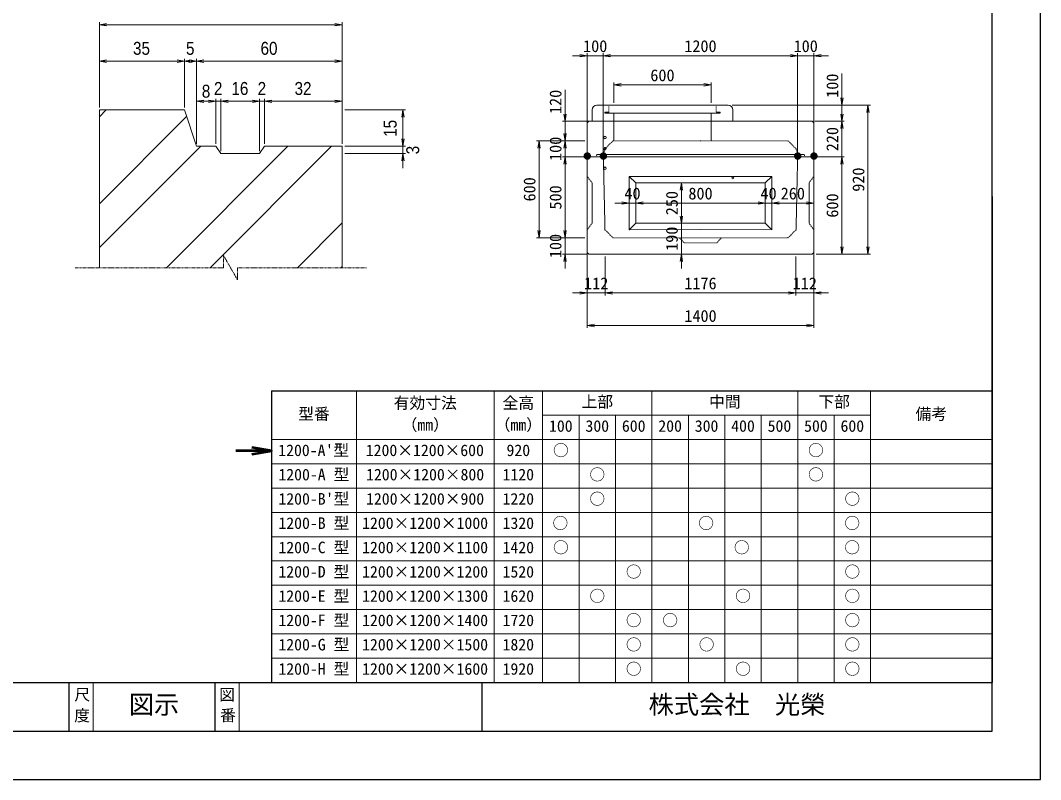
# Model space of a CAD drawing. Units: millimetres, scale not verified. Extents: x -210 to 210, y -148 to 148.
# Drawn here: x 0 to 210, y -148.5 to 7.8 of the extents above; entities that cross this region are included whole.
import ezdxf
from ezdxf.enums import TextEntityAlignment as Align

# ---------------------------------------------------------------- set-up
doc = ezdxf.new("R2010")
doc.units = ezdxf.units.MM
doc.header["$PDMODE"] = 32
doc.header["$PDSIZE"] = 0.5
doc.linetypes.add('USER1', pattern=[12.95, 6.35, -3.175, 0.25, -3.175])
doc.linetypes.add('USER2', pattern=[4.7625, 3.175, -1.5875])
doc.layers.add('0-0', color=7, linetype='Continuous')
for name, color, linetype, lineweight in [('0-1_0', 5, 'Continuous', 25), ('0-2_dims', 2, 'Continuous', 13), ('0-3_pen1実線', 4, 'Continuous', 13), ('0-4_pen2実線', 3, 'Continuous', 13), ('0-5_pen3実線', 7, 'Continuous', 18), ('0-6_pen4実線', 6, 'Continuous', 25), ('0-7_pen1一点', 4, 'USER1', 13), ('0-8_pen2破線', 3, 'USER2', 13), ('0-B_draw', 7, 'Continuous', 13)]:
    doc.layers.add(name, color=color, linetype=linetype, lineweight=lineweight)
doc.styles.add('ＭＳ ゴシック', font='')
doc.styles.add('ＭＳ Ｐゴシック', font='')
doc.styles.get('ＭＳ ゴシック').set_extended_font_data('MS Gothic')
doc.styles.get('ＭＳ Ｐゴシック').set_extended_font_data('MS PGothic')

# ---------------------------------------------------------------- blocks, each defined once
blk = doc.blocks.new('部分図 1')
at = {"layer": '0-1_0'}
blk.add_lwpolyline([(0, 0), (12600, 0), (12600, 8910), (0, 8910)], close=True, dxfattribs=at)
at = {"layer": '0-2_dims'}
for p, q in [((6787.5, 4150.99), (6787.5, 4676.54)), ((8287.5, 3925.99), (8287.5, 4676.54)), ((6787.5, 4661.54), (8287.5, 4661.54)), ((6787.5, 4150.99), (6787.5, 4451.54)), ((7312.5, 4436.54), (6787.5, 4436.54)), ((7312.5, 4150.99), (7312.5, 4451.54)), ((7312.5, 4150.99), (7312.5, 4451.54)), ((7312.5, 4436.54), (7387.5, 4436.54)), ((7387.5, 3925.99), (7387.5, 4451.54)), ((7387.5, 3925.99), (7387.5, 4451.54)), ((8287.5, 4436.54), (7387.5, 4436.54)), ((8287.5, 3925.99), (8287.5, 4451.54)), ((7387.5, 3925.99), (7387.5, 4203.77)), ((7507.5, 4188.77), (7387.5, 4188.77)), ((7507.5, 4188.77), (7417.5, 4188.77)), ((7507.5, 3925.99), (7507.5, 4203.77)), ((7507.5, 3925.99), (7507.5, 4203.77)), ((7507.5, 4188.77), (7537.5, 4188.77)), ((7537.5, 3880.99), (7537.5, 4203.77)), ((7537.5, 3880.99), (7537.5, 4203.77)), ((7537.5, 4188.77), (7777.5, 4188.77)), ((7537.5, 4188.77), (7627.5, 4188.77)), ((7777.5, 4188.77), (7687.5, 4188.77)), ((7777.5, 3880.99), (7777.5, 4203.77)), ((7777.5, 3880.99), (7777.5, 4203.77)), ((7777.5, 4188.77), (7807.5, 4188.77)), ((7807.5, 3925.99), (7807.5, 4203.77)), ((7807.5, 3925.99), (7807.5, 4203.77)), ((7807.5, 4188.77), (7897.5, 4188.77)), ((7807.5, 4188.77), (8287.5, 4188.77)), ((8287.5, 3925.99), (8287.5, 4203.77)), ((8302.5, 4135.99), (8677.59, 4135.99)), ((8662.59, 4135.99), (8662.59, 3910.99)), ((8662.59, 3910.99), (8662.59, 4000.99)), ((8302.5, 3910.99), (8677.59, 3910.99)), ((8302.5, 3910.99), (8677.59, 3910.99)), ((8662.59, 3910.99), (8662.59, 3865.99)), ((8302.5, 3865.99), (8677.59, 3865.99)), ((8662.59, 3865.99), (8662.59, 3775.99))]:
    blk.add_line(p, q, dxfattribs=at)
at = {"layer": '0-2_dims', "lineweight": 18}
for p, q in [((9799.9, 3864.1), (9799.9, 4485)), ((9899.6, 3864.1), (9899.6, 4485)), ((9899.6, 3864.1), (9899.6, 4485)), ((11099.68, 3860), (11099.68, 4485)), ((11099.68, 3860), (11099.68, 4485)), ((11200, 3857.84), (11200, 4485)), ((9799.9, 4470), (9709.9, 4470)), ((9799.9, 4470), (9899.6, 4470)), ((9899.6, 4470), (9989.6, 4470)), ((9899.6, 4470), (11099.68, 4470)), ((11099.68, 4470), (11009.68, 4470)), ((11099.68, 4470), (11200, 4470)), ((11200, 4470), (11290, 4470)), ((11373, 4165), (11373, 4360)), ((9965, 4180), (9965, 4305)), ((9965, 4290), (10565, 4290)), ((10565, 4180), (10565, 4305)), ((9663.5, 4065), (9663.5, 4260)), ((10695, 4165), (11388, 4165)), ((10695, 4165), (11549, 4165)), ((11373, 4165), (11373, 4065)), ((11534, 4165), (11534, 3245)), ((11373, 4065), (11373, 4155)), ((9825, 4065), (9648.5, 4065)), ((9663.5, 4065), (9663.5, 3945)), ((9663.5, 3945), (9663.5, 4035)), ((11205, 4065), (11388, 4065)), ((11205, 4065), (11388, 4065)), ((11373, 4065), (11373, 3975)), ((11373, 4065), (11373, 3845)), ((9755, 3945), (9488, 3945)), ((9503, 3945), (9503, 3345)), ((9785, 3945), (9648.5, 3945)), ((9785, 3945), (9648.5, 3945)), ((9663.5, 3945), (9663.5, 3855)), ((9663.5, 3945), (9663.5, 3845)), ((9785, 3845), (9648.5, 3845)), ((9785, 3845), (9648.5, 3845)), ((9663.5, 3845), (9663.5, 3755)), ((9663.5, 3845), (9663.5, 3345)), ((11215, 3845), (11388, 3845)), ((11215, 3845), (11388, 3845)), ((11373, 3845), (11373, 3755)), ((11373, 3845), (11373, 3245)), ((10382, 3685), (10382, 3435)), ((10390, 3685), (10397, 3685)), ((10060, 3560), (9970, 3560)), ((10060, 3560), (10060, 3575)), ((10060, 3560), (10100, 3560)), ((10100, 3560), (10100, 3575)), ((10100, 3560), (10100, 3575)), ((10100, 3560), (10190, 3560)), ((10100, 3560), (10900, 3560)), ((10900, 3560), (10810, 3560)), ((10900, 3560), (10900, 3575)), ((10900, 3560), (10900, 3575)), ((10900, 3560), (10940, 3560)), ((10940, 3560), (10940, 3575)), ((10940, 3560), (10940, 3575)), ((10940, 3560), (11030, 3560)), ((10940, 3560), (11200, 3560)), ((11200, 3560), (11200, 3575)), ((10382, 3435), (10382, 3525)), ((9663.5, 3345), (9663.5, 3435)), ((10382, 3435), (10382, 3245)), ((10390, 3435), (10397, 3435)), ((10390, 3435), (10397, 3435)), ((9785, 3345), (9488, 3345)), ((9785, 3345), (9648.5, 3345)), ((9785, 3345), (9648.5, 3345)), ((9663.5, 3345), (9663.5, 3245)), ((9800, 3278.3), (9800, 2990)), ((9795, 3245), (9648.5, 3245)), ((9663.5, 3245), (9663.5, 3155)), ((9911.9, 3230), (9911.9, 2990)), ((9911.9, 3230), (9911.9, 2990)), ((10364, 3245), (10397, 3245)), ((10382, 3245), (10382, 3155)), ((11088, 3230), (11088, 2990)), ((11088, 3230), (11088, 2990)), ((11200, 3258), (11200, 2990)), ((11215, 3245), (11388, 3245)), ((11225, 3245), (11549, 3245)), ((9800, 3171), (9800, 2789)), ((11200, 3171), (11200, 2789)), ((9800, 3005), (9710, 3005)), ((9800, 3005), (9911.9, 3005)), ((9911.9, 3005), (10001.9, 3005)), ((9911.9, 3005), (11088, 3005)), ((11088, 3005), (10998, 3005)), ((11088, 3005), (11200, 3005)), ((11200, 3005), (11290, 3005)), ((9800, 2804), (11200, 2804))]:
    blk.add_line(p, q, dxfattribs=at)
at = {"layer": '0-2_dims', "lineweight": 50}
blk.add_line((7850, 2030), (7630, 2030), dxfattribs=at)
at = {"layer": '0-2_dims'}
for points in [[(6832.5, 4669.04), (6787.5, 4661.54), (6832.5, 4654.04)], [(8242.5, 4654.04), (8287.5, 4661.54), (8242.5, 4669.04)], [(6832.5, 4444.04), (6787.5, 4436.54), (6832.5, 4429.04)], [(7267.5, 4429.04), (7312.5, 4436.54), (7267.5, 4444.04)], [(7357.5, 4444.04), (7312.5, 4436.54), (7357.5, 4429.04)], [(7342.5, 4429.04), (7387.5, 4436.54), (7342.5, 4444.04)], [(7432.5, 4444.04), (7387.5, 4436.54), (7432.5, 4429.04)], [(8242.5, 4429.04), (8287.5, 4436.54), (8242.5, 4444.04)], [(7432.5, 4196.27), (7387.5, 4188.77), (7432.5, 4181.27)], [(7462.5, 4181.27), (7507.5, 4188.77), (7462.5, 4196.27)], [(7462.5, 4181.27), (7507.5, 4188.77), (7462.5, 4196.27)], [(7582.5, 4196.27), (7537.5, 4188.77), (7582.5, 4181.27)], [(7582.5, 4196.27), (7537.5, 4188.77), (7582.5, 4181.27)], [(7732.5, 4181.27), (7777.5, 4188.77), (7732.5, 4196.27)], [(7732.5, 4181.27), (7777.5, 4188.77), (7732.5, 4196.27)], [(7852.5, 4196.27), (7807.5, 4188.77), (7852.5, 4181.27)], [(7852.5, 4196.27), (7807.5, 4188.77), (7852.5, 4181.27)], [(8242.5, 4181.27), (8287.5, 4188.77), (8242.5, 4196.27)], [(8670.09, 4090.99), (8662.59, 4135.99), (8655.09, 4090.99)], [(8655.09, 3955.99), (8662.59, 3910.99), (8670.09, 3955.99)], [(8655.09, 3955.99), (8662.59, 3910.99), (8670.09, 3955.99)], [(8670.09, 3820.99), (8662.59, 3865.99), (8655.09, 3820.99)]]:
    blk.add_lwpolyline(points, dxfattribs=at)
at = {"layer": '0-2_dims', "lineweight": 18}
for points in [[(9754.9, 4462.5), (9799.9, 4470), (9754.9, 4477.5)], [(9944.6, 4477.5), (9899.6, 4470), (9944.6, 4462.5)], [(9944.6, 4477.5), (9899.6, 4470), (9944.6, 4462.5)], [(11054.68, 4462.5), (11099.68, 4470), (11054.68, 4477.5)], [(11054.68, 4462.5), (11099.68, 4470), (11054.68, 4477.5)], [(11245, 4477.5), (11200, 4470), (11245, 4462.5)], [(10010, 4297.5), (9965, 4290), (10010, 4282.5)], [(10520, 4282.5), (10565, 4290), (10520, 4297.5)], [(11365.5, 4210), (11373, 4165), (11380.5, 4210)], [(11541.5, 4120), (11534, 4165), (11526.5, 4120)], [(9656, 4110), (9663.5, 4065), (9671, 4110)], [(11365.5, 4110), (11373, 4065), (11380.5, 4110)], [(11380.5, 4020), (11373, 4065), (11365.5, 4020)], [(9656, 3990), (9663.5, 3945), (9671, 3990)], [(9510.5, 3900), (9503, 3945), (9495.5, 3900)], [(9671, 3900), (9663.5, 3945), (9656, 3900)], [(9671, 3800), (9663.5, 3845), (9656, 3800)], [(9671, 3800), (9663.5, 3845), (9656, 3800)], [(11380.5, 3800), (11373, 3845), (11365.5, 3800)], [(11380.5, 3800), (11373, 3845), (11365.5, 3800)], [(10389.5, 3640), (10382, 3685), (10374.5, 3640)], [(10015, 3552.5), (10060, 3560), (10015, 3567.5)], [(10145, 3567.5), (10100, 3560), (10145, 3552.5)], [(10145, 3567.5), (10100, 3560), (10145, 3552.5)], [(10855, 3552.5), (10900, 3560), (10855, 3567.5)], [(10855, 3552.5), (10900, 3560), (10855, 3567.5)], [(10985, 3567.5), (10940, 3560), (10985, 3552.5)], [(10985, 3567.5), (10940, 3560), (10985, 3552.5)], [(11155, 3552.5), (11200, 3560), (11155, 3567.5)], [(10374.5, 3480), (10382, 3435), (10389.5, 3480)], [(10374.5, 3480), (10382, 3435), (10389.5, 3480)], [(9495.5, 3390), (9503, 3345), (9510.5, 3390)], [(9656, 3390), (9663.5, 3345), (9671, 3390)], [(9656, 3390), (9663.5, 3345), (9671, 3390)], [(11365.5, 3290), (11373, 3245), (11380.5, 3290)], [(11526.5, 3290), (11534, 3245), (11541.5, 3290)], [(9671, 3200), (9663.5, 3245), (9656, 3200)], [(10389.5, 3200), (10382, 3245), (10374.5, 3200)], [(9755, 2997.5), (9800, 3005), (9755, 3012.5)], [(9956.9, 3012.5), (9911.9, 3005), (9956.9, 2997.5)], [(9956.9, 3012.5), (9911.9, 3005), (9956.9, 2997.5)], [(11043, 2997.5), (11088, 3005), (11043, 3012.5)], [(11043, 2997.5), (11088, 3005), (11043, 3012.5)], [(11245, 3012.5), (11200, 3005), (11245, 2997.5)], [(9845, 2811.5), (9800, 2804), (9845, 2796.5)], [(11155, 2796.5), (11200, 2804), (11155, 2811.5)]]:
    blk.add_lwpolyline(points, dxfattribs=at)
at = {"layer": '0-2_dims', "lineweight": 50}
blk.add_lwpolyline([(7730, 2010), (7850, 2030), (7730, 2050)], dxfattribs=at)
at = {"layer": '0-3_pen1実線'}
for p, q in [((6787.5, 4093.42), (6830.07, 4135.99)), ((10565, 4112.02), (10567.98, 4115)), ((6787.5, 3554.61), (7326.6, 4093.7)), ((6787.5, 3285.2), (7413.29, 3910.99)), ((7202.11, 3160.99), (7952.11, 3910.99)), ((7471.51, 3160.99), (8221.51, 3910.99)), ((8010.33, 3160.99), (8287.5, 3438.16)), ((8279.74, 3160.99), (8287.5, 3168.75))]:
    blk.add_line(p, q, dxfattribs=at)
at = {"layer": '0-4_pen2実線'}
for centre, radius in [((9910, 3965), 8), ((9910, 3775), 8), ((10700, 3715), 6)]:
    blk.add_circle(centre, radius, dxfattribs=at)
at = {"layer": '0-5_pen3実線'}
for p, q in [((9860, 4165), (10670, 4165)), ((6787.5, 3160.99), (6787.5, 4135.99)), ((7312.5, 4135.99), (6787.5, 4135.99)), ((7312.5, 4135.99), (7387.5, 3910.99)), ((9830, 4135), (9830, 4065)), ((10700, 4135), (10700, 4065)), ((9800, 4055), (9810, 4065)), ((9800, 4055), (9800, 3845)), ((9810, 4065), (11190, 4065)), ((11200, 4055), (11190, 4065)), ((11200, 4055), (11200, 3845)), ((7807.5, 3910.99), (7777.5, 3865.99)), ((7807.5, 3910.99), (8287.5, 3910.99)), ((8287.5, 3160.99), (8287.5, 3910.99)), ((9800, 3845), (9800, 3255)), ((11200, 3845), (9800, 3845)), ((11200, 3255), (11200, 3845)), ((10940, 3725), (10900, 3685)), ((10500, 3685), (10900, 3685)), ((10900, 3685), (10900, 3435)), ((10500, 3435), (10900, 3435)), ((10900, 3435), (10940, 3395)), ((10060, 3395), (10936.7, 3398.3)), ((9800, 3255), (9810, 3245)), ((9810, 3245), (11190, 3245)), ((11200, 3255), (11190, 3245)), ((8375, 2400), (8375, 600)), ((9225, 2400), (9225, 600)), ((9525, 2400), (9525, 600)), ((10200, 2400), (10200, 600)), ((11100, 2400), (11100, 600)), ((11550, 2400), (11550, 600)), ((9525, 2250), (11550, 2250)), ((9750, 2250), (9750, 600)), ((9975, 2250), (9975, 600)), ((10425, 2250), (10425, 600)), ((10650, 2250), (10650, 600)), ((10875, 2250), (10875, 600)), ((11325, 2250), (11325, 600)), ((7850, 2100), (12300, 2100)), ((7850, 1950), (12300, 1950)), ((7850, 1800), (12300, 1800)), ((7850, 1650), (12300, 1650)), ((7850, 1500), (12300, 1500)), ((7850, 1350), (12300, 1350)), ((7850, 1200), (12300, 1200)), ((7850, 1050), (12300, 1050)), ((7850, 900), (12300, 900)), ((7850, 750), (12300, 750)), ((6750, 600), (6750, 300)), ((7650, 600), (7650, 300))]:
    blk.add_line(p, q, dxfattribs=at)
for points in [[(7387.5, 3910.99), (7507.5, 3910.99), (7537.5, 3865.99), (7777.5, 3865.99)], [(10500, 3725), (10940, 3725), (10940, 3395)]]:
    blk.add_lwpolyline(points, dxfattribs=at)
for centre, start, end in [((9860, 4135), 90, 180), ((10670, 4135), 0, 90)]:
    blk.add_arc(centre, 30, start, end, dxfattribs=at)
at = {"layer": '0-6_pen4実線'}
for p, q in [((12300, 3600), (12300, 2100)), ((7850, 2400), (12300, 2400)), ((7850, 2400), (7850, 600)), ((12300, 2100), (12300, 600)), ((300, 600), (12300, 600)), ((6600, 600), (6600, 300)), ((7500, 600), (7500, 300)), ((9150, 600), (9150, 300))]:
    blk.add_line(p, q, dxfattribs=at)
blk.add_lwpolyline([(300, 300), (12300, 300), (12300, 8610), (300, 8610)], close=True, dxfattribs=at)
at = {"layer": '0-7_pen1一点'}
for p, q in [((7597.5, 3160.99), (7554.2, 3235.99)), ((7554.2, 3160.99), (7554.2, 3235.99)), ((6637.5, 3160.99), (7554.2, 3160.99)), ((7597.5, 3160.99), (7640.8, 3085.99)), ((7640.8, 3160.99), (7640.8, 3085.99)), ((8437.5, 3160.99), (7640.8, 3160.99))]:
    blk.add_line(p, q, dxfattribs=at)
at = {"layer": '0-8_pen2破線'}
for p, q in [((9933, 4165), (9933, 4115)), ((10597, 4165), (10597, 4121)), ((9909, 4121), (9909, 4115)), ((9909, 4121), (9933, 4121)), ((9909, 4115), (10565, 4115)), ((9965, 4115), (9965, 4065)), ((10621, 4115), (10565, 4115)), ((10565, 4115), (10565, 4065)), ((10621, 4121), (10597, 4121)), ((10621, 4121), (10621, 4115)), ((9965, 4065), (9965, 3945)), ((10565, 4065), (10565, 3945)), ((9910, 3895), (9960, 3945)), ((10500, 3945), (9960, 3945)), ((11040, 3945), (10500, 3945)), ((11090, 3895), (11040, 3945)), ((9860, 3860), (9855, 3845)), ((9855, 3845), (9860, 3860)), ((9860, 3860), (11140, 3860)), ((9900, 3860), (9910, 3895)), ((9910, 3395), (9900, 3845)), ((11100, 3860), (11090, 3895)), ((9800, 3725), (9830, 3685)), ((11200, 3725), (11170, 3685)), ((9830, 3685), (9830, 3435)), ((11170, 3685), (11170, 3435)), ((9830, 3435), (9800, 3395)), ((11170, 3435), (11200, 3395)), ((9960, 3345), (9910, 3395)), ((9960, 3345), (11040, 3345)), ((10400, 3315), (10370, 3345))]:
    blk.add_line(p, q, dxfattribs=at)
for points in [[(11099.68, 3845), (11090, 3395), (11040, 3345)], [(11140, 3860), (11145, 3845), (11140, 3860)], [(10400, 3315), (10600, 3315), (10630, 3345)]]:
    blk.add_lwpolyline(points, dxfattribs=at)
blk.add_point((9910, 3895), dxfattribs=at)
at = {"layer": '0-B_draw'}
for p, q in [((10060, 3725), (10060, 3395)), ((10060, 3725), (10100, 3685)), ((10060, 3725), (10500, 3725)), ((10100, 3685), (10100, 3435)), ((10100, 3685), (10500, 3685)), ((10100, 3435), (10060, 3395)), ((10100, 3435), (10500, 3435))]:
    blk.add_line(p, q, dxfattribs=at)
at = {"layer": '0-2_dims', "color": 7, "style": 'ＭＳ Ｐゴシック', "width": 0.9}
for s, p in [('35', (6995.45, 4451.54)), ('5', (7322.73, 4451.54)), ('60', (7782.95, 4451.54)), ('8', (7420.23, 4186.72)), ('2', (7495.23, 4203.77)), ('16', (7602.95, 4203.77)), ('2', (7765.23, 4203.77)), ('32', (7992.95, 4203.77))]:
    blk.add_text(s, height=79.98, dxfattribs=at).set_placement(p, align=Align.BOTTOM_LEFT)
at = {"layer": '0-2_dims', "color": 7, "style": 'ＭＳ ゴシック'}
for s, p in [('100', (9774.75, 4470.5)), ('1200', (10399.64, 4470.5)), ('100', (11074.84, 4470.5)), ('600', (10190, 4290.5)), ('40', (10030, 3560.5)), ('800', (10425, 3560.5)), ('40', (10870, 3560.5)), ('260', (10995, 3560.5)), ('112', (9780.95, 3005.5)), ('1176', (10399.95, 3005.5)), ('112', (11069, 3005.5)), ('1400', (10400, 2804.5))]:
    blk.add_text(s, height=73.31, dxfattribs=at).set_placement(p, align=Align.BOTTOM_LEFT)
for s, p in [('100', (11372.5, 4210)), ('120', (9663, 4110)), ('220', (11372.5, 3880)), ('100', (9663, 3820)), ('920', (11533.5, 3630)), ('600', (9502.5, 3570)), ('500', (9663, 3520)), ('250', (10381.5, 3485)), ('600', (11372.5, 3470)), ('190', (10381.5, 3265)), ('100', (9663, 3220))]:
    blk.add_text(s, height=73.31, rotation=90, dxfattribs=at).set_placement(p, align=Align.BOTTOM_LEFT)
at = {"layer": '0-2_dims', "color": 7, "style": 'ＭＳ Ｐゴシック', "width": 0.9}
for s, p in [('15', (8647.59, 3968.95)), ('3', (8786.68, 3861.22))]:
    blk.add_text(s, height=79.98, rotation=90, dxfattribs=at).set_placement(p, align=Align.BOTTOM_LEFT)
at = {"layer": '0-2_dims', "style": 'ＭＳ ゴシック'}
for p in [(9774.89, 3820), (9874.59, 3820), (11074.6, 3820), (11174.96, 3820)]:
    blk.add_text('●', height=36.66, dxfattribs=at).set_placement(p, align=Align.BOTTOM_LEFT)
at = {"layer": '0-5_pen3実線', "style": 'ＭＳ ゴシック'}
for s, height, p in [('有効寸法', 71.47, (8605.03, 2268.76)), ('全高', 71.47, (9277.52, 2268.76)), ('上部', 71.51, (9764.96, 2276.23)), ('中間', 71.46, (10552.52, 2276.26)), ('下部', 71.52, (11227.45, 2276.23)), ('型番', 71.47, (8015.02, 2201.26)), ('備考', 71.45, (11827.54, 2201.27)), ('（mm）', 71.49, (8653.73, 2133.74)), ('（mm）', 71.49, (9228.73, 2133.74)), ('100', 71.47, (9564.39, 2126.26)), ('300', 71.47, (9789.39, 2126.26)), ('600', 71.48, (10014.38, 2126.25)), ('200', 71.47, (10239.39, 2126.26)), ('300', 71.47, (10464.39, 2126.26)), ('400', 71.46, (10689.4, 2126.27)), ('500', 71.47, (10914.39, 2126.26)), ('500', 71.47, (11139.39, 2126.26)), ('600', 71.48, (11364.38, 2126.25)), ("1200-A'型", 71.47, (7892.19, 1976.25)), ('1200×1200×600', 71.48, (8432.84, 1976.25)), ('920', 71.47, (9301.88, 1976.26)), ('○', 71.37, (9588.83, 1976.33)), ('○', 71.37, (11163.83, 1976.33)), ('1200-A 型', 71.47, (7893.15, 1826.25)), ('1200×1200×800', 71.48, (8434.39, 1826.25)), ('1120', 71.47, (9277.51, 1826.26)), ('○', 71.37, (9813.83, 1826.33)), ('○', 71.37, (11163.83, 1826.33)), ("1200-B'型", 71.47, (7893.15, 1676.25)), ('1200×1200×900', 71.48, (8434.39, 1676.25)), ('1220', 71.47, (9277.51, 1676.26)), ('○', 71.37, (9813.83, 1676.33)), ('○', 71.37, (11388.83, 1676.33)), ('1200-B 型', 71.47, (7893.15, 1526.25)), ('1200×1200×1000', 71.48, (8410.01, 1526.25)), ('1320', 71.47, (9277.51, 1526.26)), ('○', 71.37, (9585.83, 1526.33)), ('○', 71.37, (10485.83, 1526.33)), ('○', 71.37, (11387.83, 1526.33)), ('1200-C 型', 71.47, (7893.15, 1376.25)), ('1200×1200×1100', 71.48, (8410.01, 1376.25)), ('1420', 71.47, (9277.51, 1376.26)), ('○', 71.37, (9588.83, 1376.33)), ('○', 71.37, (10705.83, 1376.33)), ('○', 71.37, (11387.83, 1376.33)), ('1200-D 型', 71.47, (7893.15, 1226.25)), ('○', 71.37, (10038.83, 1226.33)), ('○', 71.37, (11388.83, 1226.33)), ('1200×1200×1200', 71.48, (8410.01, 1226.25)), ('1520', 71.47, (9277.51, 1226.26)), ('1200-E 型', 71.47, (7893.15, 1076.25)), ('1200×1200×1300', 71.48, (8410.01, 1076.25)), ('1620', 71.47, (9277.51, 1076.26)), ('○', 71.37, (9813.83, 1076.33)), ('○', 71.37, (10713.83, 1076.33)), ('○', 71.37, (11388.83, 1076.33)), ('1200-F 型', 71.47, (7893.15, 926.25)), ('1200×1200×1400', 71.48, (8410.01, 926.25)), ('1720', 71.47, (9277.51, 926.26)), ('○', 71.37, (10038.83, 926.33)), ('○', 71.37, (10263.83, 926.33)), ('○', 71.37, (11388.83, 926.33)), ('1200-G 型', 71.47, (7893.15, 776.25)), ('1200×1200×1500', 71.48, (8410.01, 776.25)), ('1820', 71.47, (9277.51, 776.26)), ('○', 71.37, (10038.83, 776.33)), ('○', 71.37, (10488.83, 776.33)), ('○', 71.37, (11388.83, 776.33)), ('1200-H 型', 71.47, (7893.15, 626.25)), ('1200×1200×1600', 71.48, (8410.01, 626.25)), ('1920', 71.47, (9277.51, 626.26)), ('○', 71.37, (10038.83, 626.33)), ('○', 71.37, (10713.83, 626.33)), ('○', 71.37, (11388.83, 626.33)), ('尺', 71.42, (6633.3, 467.75)), ('図示', 114.3, (6969.04, 372.02)), ('図', 71.42, (7527.6, 467)), ('株式会社\u3000光榮', 114.4, (10179.07, 372.01)), ('度', 71.44, (6632.55, 339)), ('番', 71.42, (7533.3, 339.75))]:
    blk.add_text(s, height=height, dxfattribs=at).set_placement(p, align=Align.BOTTOM_LEFT)

msp = doc.modelspace()

# ---------------------------------------------------------------- block references
at = {"layer": '0-0', "xscale": 0.03333333, "yscale": 0.03333333}
msp.add_blockref('部分図 1', (-210, -148.5), dxfattribs=at)

doc.saveas('drawing.dxf')
